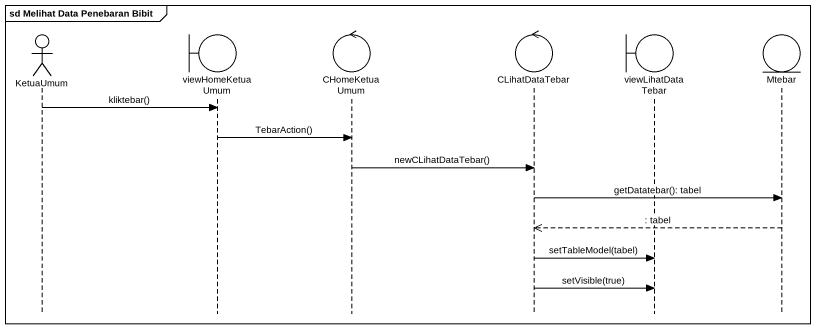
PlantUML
@startuml
mainframe sd Melihat Data Penebaran Bibit
hide footbox
actor KetuaUmum
boundary viewHomeKetuaUmum
control CHomeKetuaUmum
control CLihatDataTebar
boundary viewLihatDataTebar
entity Mtebar

KetuaUmum -> viewHomeKetuaUmum : kliktebar()
viewHomeKetuaUmum -> CHomeKetuaUmum : TebarAction()
CHomeKetuaUmum -> CLihatDataTebar : newCLihatDataTebar()
CLihatDataTebar -> Mtebar : getDatatebar(): tabel
Mtebar -->> CLihatDataTebar : : tabel
CLihatDataTebar -> viewLihatDataTebar : setTableModel(tabel)
CLihatDataTebar -> viewLihatDataTebar : setVisible(true)
@enduml
